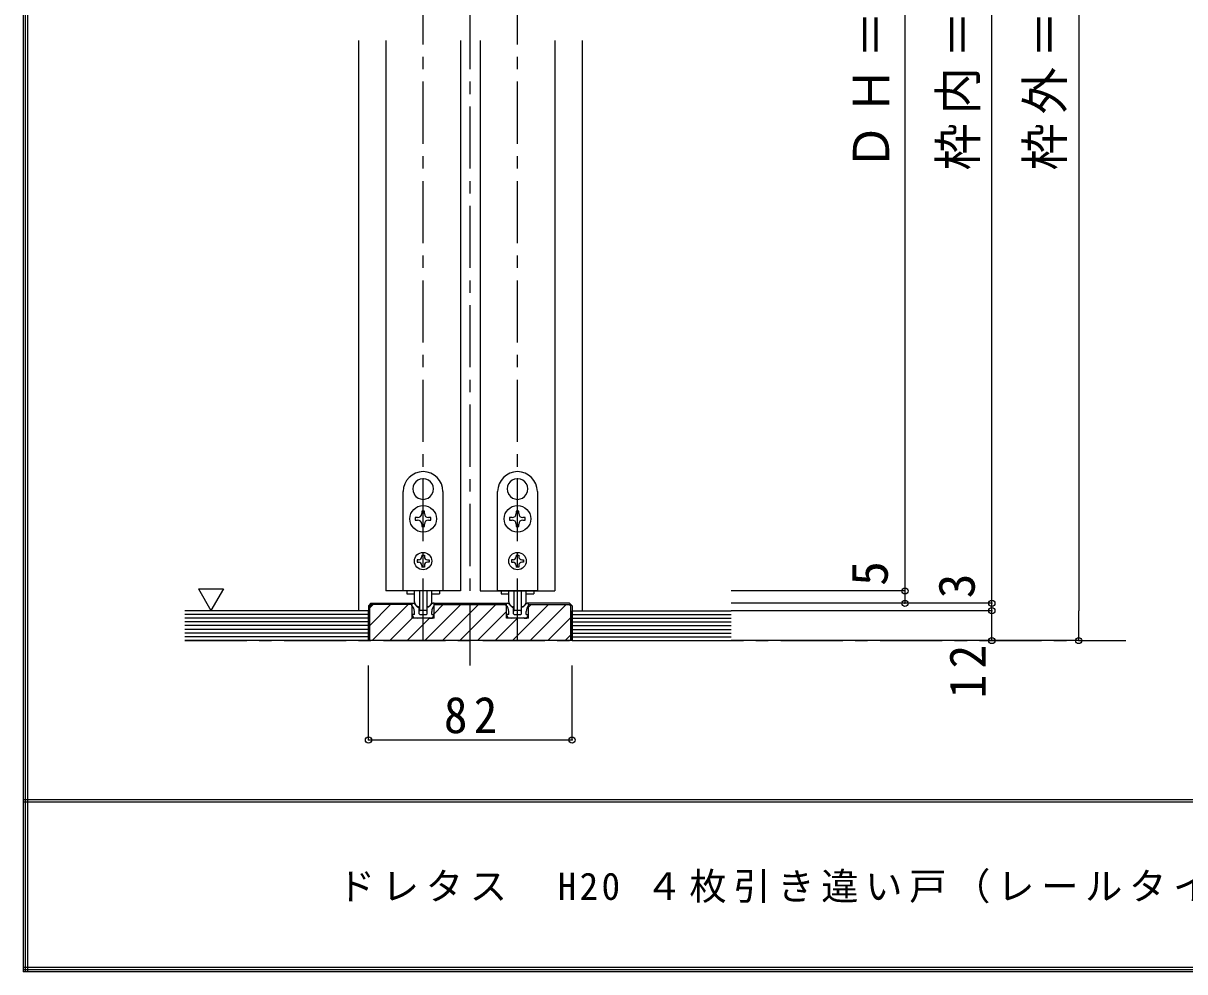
# Model space of a CAD drawing. Units: millimetres, scale not verified. Extents: x -973 to 977, y -718 to 696.
# Drawn here: x -973.3 to -505.6, y -700.8 to -319 of the extents above; entities that cross this region are included whole.
import ezdxf
from ezdxf.enums import TextEntityAlignment as Align

# ---------------------------------------------------------------- set-up
doc = ezdxf.new("R2010")
doc.units = ezdxf.units.MM
doc.header["$LTSCALE"] = 5
doc.header["$PDMODE"] = 32
doc.header["$PDSIZE"] = 2.5
doc.linetypes.add('CHAIN1', pattern=[8, 5, -1, 1, -1])
doc.linetypes.add('DASHED1', pattern=[1.8, 1.2, -0.6])
for name, color, linetype in [('0-1_通り芯', 4, 'CHAIN1'), ('0-3_仕上げ', 2, 'Continuous'), ('0-4_枠', 3, 'Continuous'), ('0-6_扉', 6, 'Continuous'), ('0-7_金物', 7, 'Continuous'), ('0-A_文字', 7, 'Continuous'), ('0-B_寸法', 7, 'Continuous'), ('0-C_ハッチ', 4, 'DASHED1'), ('F-1_枠', 6, 'Continuous'), ('F-A_文字', 7, 'Continuous')]:
    doc.layers.add(name, color=color, linetype=linetype)
doc.styles.add('ＭＳ ゴシック', font='')
doc.styles.get('ＭＳ ゴシック').set_extended_font_data('MS Gothic')

msp = doc.modelspace()

# ---------------------------------------------------------------- linework, layer by layer
at = {"layer": '0-1_通り芯'}
for p, q in [((-793.333, -577.5), (-793.333, -2.5)), ((-812.333, -567.5), (-812.333, -74.5)), ((-774.333, -567.5), (-774.333, -74.5)), ((-908.333, -567.5), (-529.333, -567.5))]:
    msp.add_line(p, q, dxfattribs=at)
at = {"layer": '0-3_仕上げ'}
for p, q in [((-834.333, -555.5), (-908.333, -555.5)), ((-834.333, -567.5), (-834.333, -555.5)), ((-752.333, -567.5), (-752.333, -555.5)), ((-752.333, -555.5), (-688.333, -555.5)), ((-834.333, -567.5), (-908.333, -567.5)), ((-752.333, -567.5), (-688.333, -567.5))]:
    msp.add_line(p, q, dxfattribs=at)
at = {"layer": '0-3_仕上げ', "color": 7}
for p, q in [((-834.333, -557), (-908.333, -557)), ((-834.333, -558.5), (-908.333, -558.5)), ((-834.333, -560), (-908.333, -560)), ((-752.333, -557), (-688.333, -557)), ((-752.333, -558.5), (-688.333, -558.5)), ((-752.333, -560), (-688.333, -560)), ((-834.333, -561.5), (-908.333, -561.5)), ((-834.333, -563), (-908.333, -563)), ((-834.333, -564.5), (-908.333, -564.5)), ((-752.333, -561.5), (-688.333, -561.5)), ((-752.333, -563), (-688.333, -563)), ((-752.333, -564.5), (-688.333, -564.5)), ((-834.333, -566), (-908.333, -566)), ((-752.333, -566), (-688.333, -566))]:
    msp.add_line(p, q, dxfattribs=at)
at = {"layer": '0-4_枠', "color": 4}
for p, q in [((-838.333, -326), (-838.333, -555.5)), ((-748.333, -326), (-748.333, -555.5))]:
    msp.add_line(p, q, dxfattribs=at)
at = {"layer": '0-4_枠'}
for p, q in [((-833.333, -552.5), (-834.333, -553.5)), ((-834.333, -553.5), (-834.333, -567.5)), ((-833.833, -567.5), (-833.833, -553.707)), ((-833.333, -552.5), (-816.733, -552.5)), ((-816.733, -558.5), (-816.733, -552.5)), ((-807.933, -558.5), (-807.933, -552.5)), ((-807.933, -552.5), (-778.733, -552.5)), ((-807.933, -553), (-778.733, -553)), ((-778.733, -558.5), (-778.733, -552.5)), ((-769.933, -558.5), (-769.933, -552.5)), ((-753.333, -552.5), (-769.933, -552.5)), ((-769.933, -553), (-753.54, -553)), ((-752.833, -553.707), (-753.54, -553)), ((-752.333, -553.5), (-753.333, -552.5)), ((-752.833, -567.5), (-752.833, -553.707)), ((-752.333, -553.5), (-752.333, -567.5)), ((-807.933, -558.5), (-816.733, -558.5)), ((-769.933, -558.5), (-778.733, -558.5)), ((-752.333, -567.5), (-834.333, -567.5))]:
    msp.add_line(p, q, dxfattribs=at)
msp.add_lwpolyline([(-816.733, -553), (-833.126, -553), (-833.833, -553.707)], dxfattribs=at)
at = {"layer": '0-6_扉'}
for p, q in [((-827.333, -326), (-827.333, -547.5)), ((-797.333, -326), (-797.333, -547.5)), ((-789.333, -326), (-789.333, -547.5)), ((-759.333, -326), (-759.333, -547.5)), ((-797.333, -547.5), (-827.333, -547.5)), ((-789.333, -547.5), (-759.333, -547.5))]:
    msp.add_line(p, q, dxfattribs=at)
at = {"layer": '0-7_金物'}
for p, q in [((-812.432, -502.351), (-812.333, -502.45)), ((-812.234, -502.351), (-812.333, -502.45)), ((-774.432, -502.351), (-774.333, -502.45)), ((-774.234, -502.351), (-774.333, -502.45)), ((-820.333, -547.5), (-820.333, -507.5)), ((-815.976, -508.489), (-815.841, -508.525)), ((-815.877, -508.66), (-815.841, -508.525)), ((-808.691, -508.489), (-808.826, -508.525)), ((-808.79, -508.66), (-808.826, -508.525)), ((-804.333, -507.5), (-804.333, -547.5)), ((-782.333, -547.5), (-782.333, -507.5)), ((-777.976, -508.489), (-777.841, -508.525)), ((-777.877, -508.66), (-777.841, -508.525)), ((-770.691, -508.489), (-770.826, -508.525)), ((-770.79, -508.66), (-770.826, -508.525)), ((-766.333, -507.5), (-766.333, -547.5)), ((-814.533, -518), (-815.483, -518)), ((-815.483, -518), (-815.483, -519)), ((-815.483, -519), (-814.533, -519)), ((-812.833, -515.35), (-812.833, -516.3)), ((-811.833, -515.35), (-812.833, -515.35)), ((-811.833, -516.3), (-811.833, -515.35)), ((-809.183, -518), (-810.133, -518)), ((-810.133, -519), (-809.183, -519)), ((-809.183, -519), (-809.183, -518)), ((-776.533, -518), (-777.483, -518)), ((-777.483, -518), (-777.483, -519)), ((-777.483, -519), (-776.533, -519)), ((-774.833, -515.35), (-774.833, -516.3)), ((-773.833, -515.35), (-774.833, -515.35)), ((-773.833, -516.3), (-773.833, -515.35)), ((-771.183, -518), (-772.133, -518)), ((-772.133, -519), (-771.183, -519)), ((-771.183, -519), (-771.183, -518)), ((-811.833, -521.65), (-811.833, -520.7)), ((-773.833, -521.65), (-773.833, -520.7)), ((-812.833, -533.1), (-811.833, -533.1)), ((-812.833, -533.1), (-812.833, -533.7)), ((-811.833, -533.1), (-811.833, -533.7)), ((-774.833, -533.1), (-773.833, -533.1)), ((-774.833, -533.1), (-774.833, -533.7)), ((-773.833, -533.1), (-773.833, -533.7)), ((-814.133, -535), (-814.733, -535)), ((-814.733, -535), (-814.733, -536)), ((-814.733, -536), (-814.133, -536)), ((-812.833, -537.3), (-812.833, -537.9)), ((-811.833, -537.3), (-811.833, -537.9)), ((-810.533, -535), (-809.933, -535)), ((-776.133, -535), (-776.733, -535)), ((-776.733, -535), (-776.733, -536)), ((-776.733, -536), (-776.133, -536)), ((-774.833, -537.3), (-774.833, -537.9)), ((-773.833, -537.3), (-773.833, -537.9)), ((-772.533, -535), (-771.933, -535)), ((-811.833, -537.9), (-812.833, -537.9)), ((-773.833, -537.9), (-774.833, -537.9)), ((-804.333, -547.5), (-820.333, -547.5)), ((-818.933, -547.5), (-818.933, -548.7)), ((-818.933, -548.7), (-815.801, -548.7)), ((-815.833, -551.921), (-815.833, -547.5)), ((-813.833, -547.5), (-813.833, -555.121)), ((-810.833, -547.5), (-810.833, -555.121)), ((-808.866, -548.7), (-805.733, -548.7)), ((-808.833, -551.921), (-808.833, -547.5)), ((-805.733, -547.5), (-805.733, -548.7)), ((-766.333, -547.5), (-782.333, -547.5)), ((-780.933, -547.5), (-780.933, -548.7)), ((-780.933, -548.7), (-777.801, -548.7)), ((-777.833, -551.921), (-777.833, -547.5)), ((-775.833, -547.5), (-775.833, -555.121)), ((-772.833, -547.5), (-772.833, -555.121)), ((-770.866, -548.7), (-767.733, -548.7)), ((-770.833, -551.921), (-770.833, -547.5)), ((-767.733, -547.5), (-767.733, -548.7)), ((-816.833, -552.5), (-816.29, -552.5)), ((-816.833, -553.5), (-816.833, -552.5)), ((-814.671, -553.912), (-815.937, -552.647)), ((-815.833, -557), (-815.833, -555.736)), ((-814.459, -554), (-814.133, -554)), ((-813.933, -556.7), (-813.933, -554.2)), ((-811.133, -555.421), (-813.533, -555.421)), ((-810.733, -556.7), (-810.733, -554.2)), ((-810.208, -554), (-810.533, -554)), ((-809.995, -553.912), (-808.73, -552.647)), ((-808.833, -557), (-808.833, -555.736)), ((-778.833, -552.5), (-778.29, -552.5)), ((-778.833, -553.5), (-778.833, -552.5)), ((-776.671, -553.912), (-777.937, -552.647)), ((-777.833, -557), (-777.833, -555.736)), ((-776.459, -554), (-776.133, -554)), ((-775.933, -556.7), (-775.933, -554.2)), ((-773.133, -555.421), (-775.533, -555.421)), ((-772.733, -556.7), (-772.733, -554.2)), ((-772.208, -554), (-772.533, -554)), ((-771.995, -553.912), (-770.73, -552.647)), ((-770.833, -557), (-770.833, -555.736)), ((-816.133, -558.5), (-816.619, -557.274)), ((-815.833, -557), (-816.433, -557)), ((-815.033, -558.5), (-816.133, -558.5)), ((-815.033, -558.5), (-814.833, -558.3)), ((-814.833, -558.3), (-814.633, -558.5)), ((-810.033, -558.5), (-814.633, -558.5)), ((-812.333, -557.3), (-812.033, -557)), ((-812.033, -557), (-811.033, -557)), ((-809.833, -558.3), (-810.033, -558.5)), ((-809.633, -558.5), (-809.833, -558.3)), ((-809.633, -558.5), (-808.533, -558.5)), ((-808.833, -557), (-808.233, -557)), ((-808.533, -558.5), (-808.047, -557.274)), ((-778.133, -558.5), (-778.619, -557.274)), ((-777.833, -557), (-778.433, -557)), ((-777.033, -558.5), (-778.133, -558.5)), ((-777.033, -558.5), (-776.833, -558.3)), ((-776.833, -558.3), (-776.633, -558.5)), ((-772.033, -558.5), (-776.633, -558.5)), ((-774.333, -557.3), (-774.033, -557)), ((-774.033, -557), (-773.033, -557)), ((-771.833, -558.3), (-772.033, -558.5)), ((-771.633, -558.5), (-771.833, -558.3)), ((-771.633, -558.5), (-770.533, -558.5)), ((-770.833, -557), (-770.233, -557)), ((-770.533, -558.5), (-770.047, -557.274))]:
    msp.add_line(p, q, dxfattribs=at)
for points in [[(-812.833, -520.7), (-812.833, -521.65), (-811.833, -521.65)], [(-774.833, -520.7), (-774.833, -521.65), (-773.833, -521.65)], [(-809.933, -535), (-809.933, -536), (-810.533, -536)], [(-771.933, -535), (-771.933, -536), (-772.533, -536)], [(-807.833, -553.5), (-807.833, -552.5), (-808.376, -552.5)], [(-769.833, -553.5), (-769.833, -552.5), (-770.376, -552.5)], [(-813.633, -557), (-812.633, -557), (-812.333, -557.3)], [(-775.633, -557), (-774.633, -557), (-774.333, -557.3)]]:
    msp.add_lwpolyline(points, dxfattribs=at)
for centre, radius in [((-812.333, -518.5), 5.35), ((-774.333, -518.5), 5.35), ((-812.333, -535.5), 3.5), ((-774.333, -535.5), 3.5)]:
    msp.add_circle(centre, radius, dxfattribs=at)
for centre, radius, start, end in [((-812.333, -507.5), 8, 0, 180), ((-774.333, -507.5), 8, 0, 180), ((-812.333, -506.5), 4.15, 91.3645, 208.6355), ((-812.333, -506.5), 4.15, 331.3645, 88.6355), ((-774.333, -506.5), 4.15, 91.3645, 208.6355), ((-774.333, -506.5), 4.15, 331.3645, 88.6355), ((-812.333, -506.5), 4.15, 211.3645, 328.6355), ((-774.333, -506.5), 4.15, 211.3645, 328.6355), ((-814.533, -516.3), 1.7, 270, 0), ((-814.533, -520.7), 1.7, 0, 90), ((-810.133, -516.3), 1.7, 180, 270), ((-810.133, -520.7), 1.7, 90, 180), ((-776.533, -516.3), 1.7, 270, 0), ((-776.533, -520.7), 1.7, 0, 90), ((-772.133, -516.3), 1.7, 180, 270), ((-772.133, -520.7), 1.7, 90, 180), ((-814.133, -533.7), 1.3, 270, 0), ((-814.133, -537.3), 1.3, 0, 90), ((-810.533, -533.7), 1.3, 180, 270), ((-810.533, -537.3), 1.3, 90, 180), ((-776.133, -533.7), 1.3, 270, 0), ((-776.133, -537.3), 1.3, 0, 90), ((-772.533, -533.7), 1.3, 180, 270), ((-772.533, -537.3), 1.3, 90, 180), ((-818.833, -555.736), 3, 0, 48.19), ((-816.29, -553), 0.5, 45, 90), ((-813.833, -551.921), 2, 180, 264.78409), ((-814.459, -553.7), 0.3, 225, 270), ((-814.133, -554.2), 0.2, 0, 90), ((-814.033, -554.112), 0.2, 0, 84.78409), ((-813.533, -555.121), 0.3, 180, 270), ((-811.133, -555.121), 0.3, 270, 0), ((-810.633, -554.112), 0.2, 95.21591, 180), ((-810.533, -554.2), 0.2, 90, 180), ((-810.833, -551.921), 2, 275.21591, 0), ((-810.208, -553.7), 0.3, 270, 315), ((-805.833, -555.736), 3, 131.81, 180), ((-808.376, -553), 0.5, 90, 135), ((-780.833, -555.736), 3, 0, 48.19), ((-778.29, -553), 0.5, 45, 90), ((-775.833, -551.921), 2, 180, 264.78409), ((-776.459, -553.7), 0.3, 225, 270), ((-776.133, -554.2), 0.2, 0, 90), ((-776.033, -554.112), 0.2, 0, 84.78409), ((-775.533, -555.121), 0.3, 180, 270), ((-773.133, -555.121), 0.3, 270, 0), ((-772.633, -554.112), 0.2, 95.21591, 180), ((-772.533, -554.2), 0.2, 90, 180), ((-772.833, -551.921), 2, 275.21591, 0), ((-772.208, -553.7), 0.3, 270, 315), ((-767.833, -555.736), 3, 131.81, 180), ((-770.376, -553), 0.5, 90, 135), ((-816.433, -557.2), 0.2, 90, 201.616), ((-813.633, -556.7), 0.3, 180, 270), ((-811.033, -556.7), 0.3, 270, 0), ((-808.233, -557.2), 0.2, 338.384, 90), ((-778.433, -557.2), 0.2, 90, 201.616), ((-775.633, -556.7), 0.3, 180, 270), ((-773.033, -556.7), 0.3, 270, 0), ((-770.233, -557.2), 0.2, 338.384, 90)]:
    msp.add_arc(centre, radius, start, end, dxfattribs=at)
at = {"layer": '0-A_文字'}
msp.add_line((-902.769, -546.686), (-897.769, -555.347), dxfattribs=at)
msp.add_lwpolyline([(-902.769, -546.686), (-892.769, -546.686), (-897.769, -555.347)], dxfattribs=at)
at = {"layer": '0-B_寸法', "color": 4}
for p, q in [((-548.333, -60.5), (-548.333, -555.5)), ((-583.333, -567.5), (-583.333, -90.5)), ((-618.333, -104.5), (-618.333, -547.5)), ((-618.333, -547.5), (-688.333, -547.5)), ((-618.333, -547.5), (-618.333, -552.5)), ((-583.333, -552.5), (-688.333, -552.5)), ((-583.333, -555.5), (-688.333, -555.5)), ((-548.333, -567.5), (-548.333, -555.5)), ((-548.333, -567.5), (-688.333, -567.5)), ((-834.333, -607.5), (-834.333, -577.5)), ((-752.333, -607.5), (-752.333, -577.5)), ((-834.333, -607.5), (-752.333, -607.5))]:
    msp.add_line(p, q, dxfattribs=at)
at = {"layer": '0-B_寸法'}
for p in [(-618.333, -547.5), (-618.333, -552.5), (-583.333, -552.5), (-583.333, -555.5), (-583.333, -567.5), (-548.333, -567.5), (-834.333, -607.5), (-752.333, -607.5)]:
    msp.add_point(p, dxfattribs=at)
at = {"layer": '0-C_ハッチ', "linetype": 'Continuous'}
for p, q in [((-833.833, -554.33), (-832.504, -553)), ((-833.833, -561.401), (-825.432, -553)), ((-832.861, -567.5), (-818.361, -553)), ((-811.648, -567.5), (-797.148, -553)), ((-807.933, -556.714), (-804.219, -553)), ((-804.577, -567.5), (-790.077, -553)), ((-797.506, -567.5), (-783.006, -553)), ((-790.435, -567.5), (-778.733, -555.798)), ((-776.293, -567.5), (-761.793, -553)), ((-769.933, -554.069), (-768.864, -553)), ((-769.222, -567.5), (-754.722, -553)), ((-825.79, -567.5), (-816.733, -558.443)), ((-818.719, -567.5), (-809.719, -558.5)), ((-783.364, -567.5), (-774.364, -558.5)), ((-762.151, -567.5), (-752.833, -558.183)), ((-755.08, -567.5), (-752.833, -565.254)), ((-752.438, -567.5), (-752.333, -567.396))]:
    msp.add_line(p, q, dxfattribs=at)
at = {"layer": 'F-1_枠'}
for p, q in [((-973.347, 695.833), (-973.347, -700.833)), ((-972.514, 695.833), (-972.514, -700.833)), ((-971.68, 695.833), (-971.68, -700.833)), ((976.653, -631.667), (-973.347, -631.667)), ((976.653, -632.5), (-973.347, -632.5)), ((976.653, -699.167), (-973.347, -699.167)), ((976.653, -700), (-973.347, -700)), ((976.653, -700.833), (-973.347, -700.833))]:
    msp.add_line(p, q, dxfattribs=at)

# ---------------------------------------------------------------- texts
at = {"layer": '0-A_文字', "char_height": 14.66, "attachment_point": 7, "rotation": 90, "style": 'ＭＳ ゴシック'}
for s, insert in [('\\T1.19;\\W0.95;ＤＨ＝1,983', (-620.833, -378.25)), ('\\T1.19;\\W0.95;枠内＝2,002', (-585.833, -378.25)), ('\\T1.19;\\W0.95;枠外＝2,047', (-550.833, -378.25))]:
    msp.add_mtext(s, dxfattribs=dict(at, insert=insert))
at = {"layer": '0-B_寸法', "style": 'ＭＳ ゴシック'}
for s, p in [('5', (-620.833, -545.5)), ('3', (-585.833, -550.5))]:
    msp.add_text(s, height=14.66, rotation=90, dxfattribs=at).set_placement(p, align=Align.BOTTOM_LEFT)
at = {"layer": '0-B_寸法', "insert": (-585.833, -590.75), "char_height": 14.66, "attachment_point": 7, "rotation": 90, "style": 'ＭＳ ゴシック'}
msp.add_mtext('\\T1.27;\\W0.95;12', dxfattribs=at)
at = {"layer": '0-B_寸法', "insert": (-803.958, -605), "char_height": 14.66, "attachment_point": 7, "style": 'ＭＳ ゴシック'}
msp.add_mtext('\\T1.27;\\W0.95;82', dxfattribs=at)
at = {"layer": 'F-A_文字', "insert": (-846.68, -673.333), "char_height": 11, "attachment_point": 7, "style": 'ＭＳ ゴシック'}
msp.add_mtext('\\T1.18;ドレタス\u3000H20\\~４枚引き違い戸（レールタイプ）固定枠90㎜幅\u30003方枠＋敷居N型／床直付けレール', dxfattribs=at)

doc.saveas('drawing.dxf')
